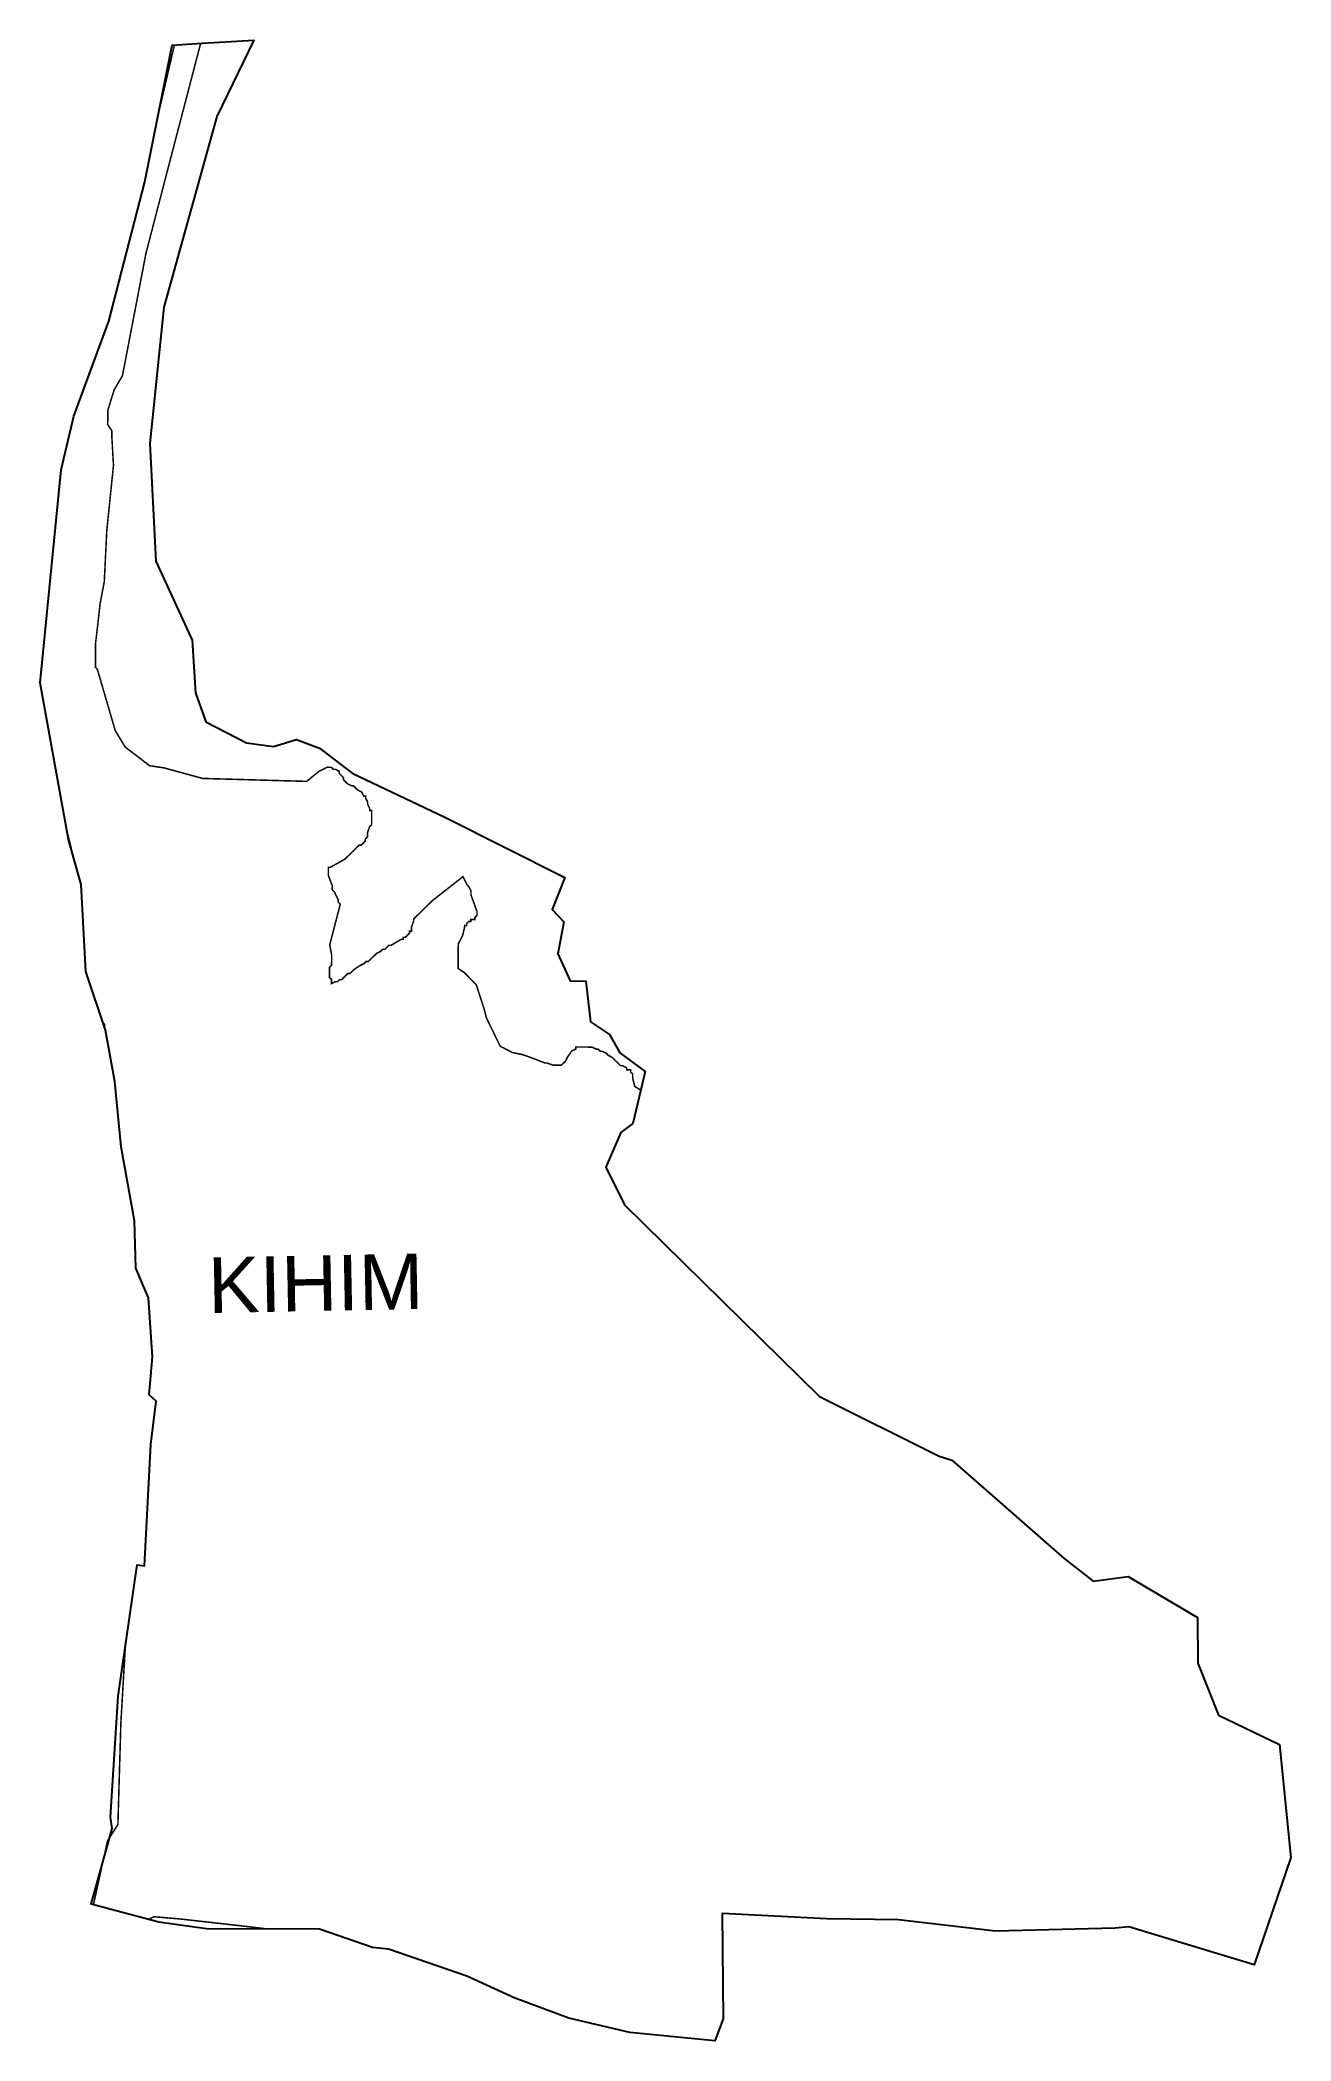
# Model space of a CAD drawing. Header units: metres. Extents: x 274707 to 277157, y 2070875 to 2074795.
import ezdxf

# ---------------------------------------------------------------- set-up
doc = ezdxf.new("R2010")
doc.units = ezdxf.units.M
for name, color, linetype in [('HAZARDS LINE', 1, 'Continuous'), ('village', 3, 'Continuous'), ('VILLAGE NAME', 250, 'Continuous')]:
    doc.layers.add(name, color=color, linetype=linetype)
doc.styles.get("Standard").update_dxf_attribs({"font": 'simplex.shx'})

msp = doc.modelspace()

# ---------------------------------------------------------------- linework, layer by layer
at = {"color": 3, "flags": 128}
msp.add_lwpolyline([(276769.8, 2071775.7), (276838.4, 2071785.2)], dxfattribs=at)
at = {"layer": 'HAZARDS LINE', "lineweight": 0}
for points in [[(275021.8, 2074789.1, 3, 3, 0), (274950.8, 2074516.9, 3, 3, 0), (274914.6, 2074377.3, 3, 3, 0), (274868.6, 2074137.8, 3, 3, 0), (274852.3, 2074109.9, 3, 3, 0), (274840, 2074070.1, 3, 3, 0), (274839.7, 2074042.1, 3, 3, 0), (274847.6, 2074030, 3, 3, 0), (274847.6, 2074022, 3, 3, 0), (274851, 2073962, 3, 3, 0), (274837.9, 2073834.2, 3, 3, 0), (274833, 2073734.3, 3, 3, 0), (274824.7, 2073690.4, 3, 3, 0), (274820.3, 2073650.4, 3, 3, 0), (274816, 2073614.5, 3, 3, 0), (274815.6, 2073566.5, 3, 3, 0), (274819.5, 2073562.4, 3, 3, 0), (274854.5, 2073442.2, 3, 3, 0), (274874.2, 2073410, 3, 3, 0), (274921.8, 2073373.6, 3, 3, 0), (274949.8, 2073369.4, 3, 3, 0), (275025.6, 2073348.7, 3, 3, 0), (275229.4, 2073342.9, 3, 3, 0), (275253.6, 2073362.7, 3, 3, 0), (275261.6, 2073366.7, 3, 3, 0), (275269.6, 2073370.6, 3, 3, 0), (275277.6, 2073370.5, 3, 3, 0), (275281.6, 2073366.5, 3, 3, 0), (275285.6, 2073366.4, 3, 3, 0), (275293.5, 2073362.4, 3, 3, 0), (275293.5, 2073358.4, 3, 3, 0), (275297.5, 2073354.3, 3, 3, 0), (275301.4, 2073350.3, 3, 3, 0), (275301.4, 2073346.3, 3, 3, 0), (275309.3, 2073338.2, 3, 3, 0), (275317.3, 2073334.2, 3, 3, 0), (275321.3, 2073334.1, 3, 3, 0), (275329.2, 2073326.1, 3, 3, 0), (275337.2, 2073322, 3, 3, 0), (275341.1, 2073314, 3, 3, 0), (275345.1, 2073313.9, 3, 3, 0), (275345, 2073309.9, 3, 3, 0), (275349, 2073301.9, 3, 3, 0), (275348.9, 2073297.9, 3, 3, 0), (275352.9, 2073289.9, 3, 3, 0), (275352.8, 2073285.9, 3, 3, 0), (275356.8, 2073285.9, 3, 3, 0), (275356.6, 2073257.9, 3, 3, 0), (275352.6, 2073253.9, 3, 3, 0), (275348.5, 2073241.9, 3, 3, 0), (275348.4, 2073233.9, 3, 3, 0), (275344.3, 2073230, 3, 3, 0), (275344.3, 2073226, 3, 3, 0), (275336.2, 2073218.1, 3, 3, 0), (275332.3, 2073218.1, 3, 3, 0), (275328.2, 2073214.1, 3, 3, 0), (275308.1, 2073194.3, 3, 3, 0), (275304, 2073190.4, 3, 3, 0), (275275.9, 2073174.6, 3, 3, 0), (275271.9, 2073174.6, 3, 3, 0), (275271.8, 2073158.6, 3, 3, 0), (275279.6, 2073138.6, 3, 3, 0), (275279.5, 2073130.6, 3, 3, 0), (275283.5, 2073126.6, 3, 3, 0), (275291.3, 2073110.5, 3, 3, 0), (275291.3, 2073106.5, 3, 3, 0), (275295.3, 2073102.5, 3, 3, 0), (275274.6, 2073022.7, 3, 3, 0), (275278.4, 2073002.7, 3, 3, 0), (275278.2, 2072982.7, 3, 3, 0), (275274.2, 2072978.7, 3, 3, 0), (275274, 2072958.7, 3, 3, 0), (275278, 2072954.7, 3, 3, 0), (275277.9, 2072946.7, 3, 3, 0), (275285.9, 2072950.6, 3, 3, 0), (275289.9, 2072950.6, 3, 3, 0), (275294, 2072954.5, 3, 3, 0), (275298, 2072954.5, 3, 3, 0), (275302, 2072958.5, 3, 3, 0), (275306, 2072962.4, 3, 3, 0), (275310.1, 2072966.4, 3, 3, 0), (275314.1, 2072966.4, 3, 3, 0), (275322.1, 2072974.3, 3, 3, 0), (275334.2, 2072982.2, 3, 3, 0), (275342.2, 2072986.1, 3, 3, 0), (275346.2, 2072990.1, 3, 3, 0), (275350.2, 2072990, 3, 3, 0), (275358.3, 2072998, 3, 3, 0), (275366.4, 2073005.9, 3, 3, 0), (275374.4, 2073009.8, 3, 3, 0), (275378.4, 2073013.8, 3, 3, 0), (275382.4, 2073013.7, 3, 3, 0), (275386.5, 2073017.7, 3, 3, 0), (275390.5, 2073021.7, 3, 3, 0), (275394.5, 2073021.6, 3, 3, 0), (275414.6, 2073033.4, 3, 3, 0), (275418.6, 2073033.4, 3, 3, 0), (275418.6, 2073037.4, 3, 3, 0), (275422.6, 2073037.4, 3, 3, 0), (275426.7, 2073041.3, 3, 3, 0), (275430.7, 2073045.3, 3, 3, 0), (275430.7, 2073049.3, 3, 3, 0), (275434.7, 2073049.3, 3, 3, 0), (275434.8, 2073057.3, 3, 3, 0), (275438.9, 2073069.2, 3, 3, 0), (275438.9, 2073073.2, 3, 3, 0), (275443, 2073077.2, 3, 3, 0), (275447, 2073081.1, 3, 3, 0), (275455.1, 2073089.1, 3, 3, 0), (275459.1, 2073093, 3, 3, 0), (275475.2, 2073108.9, 3, 3, 0), (275535.6, 2073156.3, 3, 3, 0), (275543.5, 2073140.3, 3, 3, 0), (275547.4, 2073136.2, 3, 3, 0), (275551.3, 2073128.2, 3, 3, 0), (275551.3, 2073120.2, 3, 3, 0), (275563, 2073088.1, 3, 3, 0), (275562.9, 2073080.1, 3, 3, 0), (275558.9, 2073076.2, 3, 3, 0), (275558.8, 2073072.2, 3, 3, 0), (275550.9, 2073072.2, 3, 3, 0), (275550.8, 2073068.2, 3, 3, 0), (275546.8, 2073068.3, 3, 3, 0), (275542.8, 2073064.3, 3, 3, 0), (275542.8, 2073060.3, 3, 3, 0), (275538.8, 2073060.4, 3, 3, 0), (275538.7, 2073056.4, 3, 3, 0), (275534.6, 2073040.4, 3, 3, 0), (275526.4, 2073024.5, 3, 3, 0), (275526, 2072976.5, 3, 3, 0), (275538, 2072968.4, 3, 3, 0), (275541.9, 2072964.4, 3, 3, 0), (275557.8, 2072948.2, 3, 3, 0), (275561.7, 2072944.2, 3, 3, 0), (275577.3, 2072896.1, 3, 3, 0), (275581.2, 2072880.1, 3, 3, 0), (275608.6, 2072823.8, 3, 3, 0), (275624.6, 2072815.7, 3, 3, 0), (275632.5, 2072811.6, 3, 3, 0), (275652.5, 2072807.5, 3, 3, 0), (275664.4, 2072803.4, 3, 3, 0), (275696.3, 2072791.1, 3, 3, 0), (275700.3, 2072791, 3, 3, 0), (275712.3, 2072786.9, 3, 3, 0), (275728.3, 2072786.8, 3, 3, 0), (275732.3, 2072790.8, 3, 3, 0), (275736.3, 2072794.7, 3, 3, 0), (275740.4, 2072802.7, 3, 3, 0), (275748.5, 2072814.6, 3, 3, 0), (275756.5, 2072818.5, 3, 3, 0), (275756.6, 2072822.5, 3, 3, 0), (275788.5, 2072822.3, 3, 3, 0), (275796.5, 2072818.2, 3, 3, 0), (275800.5, 2072818.2, 3, 3, 0), (275804.5, 2072814.1, 3, 3, 0), (275808.4, 2072814.1, 3, 3, 0), (275816.4, 2072810, 3, 3, 0), (275820.4, 2072806, 3, 3, 0), (275828.3, 2072801.9, 3, 3, 0), (275832.3, 2072797.9, 3, 3, 0), (275836.3, 2072793.9, 3, 3, 0), (275844.2, 2072785.8, 3, 3, 0), (275848.2, 2072785.8, 3, 3, 0), (275856.1, 2072781.7, 3, 3, 0), (275856.1, 2072777.7, 3, 3, 0), (275864.1, 2072777.6, 3, 3, 0), (275864.1, 2072773.6, 3, 3, 0), (275868, 2072769.6, 3, 3, 0), (275868, 2072761.6, 3, 3, 0), (275871.8, 2072745.6, 3, 3, 0), (275883.7, 2072737.9, 3, 3, 0)], [(274939.5, 2074652.8, 3, 3, 0), (274970.3, 2074785.6, 3, 3, 0)], [(274768.6, 2073209.8, 3, 3, 0), (274768.5, 2073211, 3, 3, 0), (274760.8, 2073242.3, 3, 3, 0)], [(275152.9, 2071094.4, 3, 3, 0), (275097.8, 2071101, 3, 3, 0), (274982, 2071114, 3, 3, 0), (274930.1, 2071118.4, 3, 3, 0), (274919.9, 2071113.1, 3, 3, 0)]]:
    msp.add_lwpolyline(points, format="xyseb", dxfattribs=at)
at = {"layer": 'HAZARDS LINE', "lineweight": 0, "const_width": 3}
for points in [[(274833.7, 2072861.1), (274833.5, 2072866.6), (274830.3, 2072871.1)], [(274811.7, 2071141.8), (274839.4, 2071267.2), (274859.7, 2071299), (274865.5, 2071498.9), (274874.2, 2071647)]]:
    msp.add_lwpolyline(points, dxfattribs=at)
at = {"layer": 'village', "color": 3, "true_color": 0x00ff00}
for points in [[(277157.4, 2071234.4, 0), (277085, 2071024, 0), (276839.9, 2071098.6, 0), (276813.3, 2071095.9, 0), (276578.8, 2071090.4, 0), (276388.8, 2071112.6, 0), (276248.4, 2071114.6, 0), (276043.3, 2071124.5, 0), (276045.4, 2070918.6, 0), (276028.9, 2070875, 0), (275862.6, 2070891.3, 0), (275743.2, 2070919.6, 0), (275636.1, 2070959.3, 0), (275543.1, 2071001.9, 0), (275389.9, 2071054.6, 0), (275358.5, 2071058.1, 0), (275254.5, 2071094.2, 0), (275032.9, 2071094.6, 0), (274939.6, 2071107.9, 0), (274807.4, 2071142.9, 0), (274848.7, 2071291.4, 0), (274845.1, 2071313.5, 0), (274860.4, 2071550.3, 0), (274897.1, 2071807.7, 0), (274911.8, 2071805.7, 0), (274924.5, 2072043.6, 0), (274934.9, 2072128.3, 0), (274921.2, 2072140.7, 0), (274927.2, 2072215.4, 0), (274919.9, 2072331.1, 0), (274895.1, 2072389.3, 0), (274892.1, 2072481.8, 0), (274865.9, 2072626.8, 0), (274853.6, 2072755.1, 0), (274835.5, 2072855.6, 0), (274796.7, 2072970.7, 0), (274787.7, 2073141, 0), (274763.1, 2073229.3, 0), (274707.2, 2073536.1, 0), (274748.4, 2073953.3, 0), (274773.3, 2074058.7, 0), (274841.6, 2074244.8, 0), (274912.6, 2074517.5, 0), (274966, 2074785.3, 0), (275014.2, 2074788.7, 0), (275125.8, 2074795.4, 0), (275053.7, 2074645.5, 0), (274949.4, 2074271.8, 0), (274921.9, 2074005.1, 0), (274934, 2073774.4, 0), (275004.9, 2073619.5, 0), (275011.8, 2073516.5, 0), (275032.1, 2073459.5, 0), (275111.4, 2073418.6, 0), (275164.7, 2073411.1, 0), (275209.3, 2073424.9, 0), (275254.3, 2073408, 0), (275318.6, 2073359.2, 0), (275500.2, 2073272.6, 0), (275735.3, 2073154.6, 0), (275710.1, 2073092.2, 0), (275732.9, 2073067.4, 0), (275721.7, 2073004.8, 0), (275745.5, 2072952, 0), (275776, 2072951.4, 0), (275785.5, 2072871.7, 0), (275822.6, 2072847.3, 0), (275842.7, 2072811, 0), (275892.3, 2072774.6, 0), (275868.4, 2072672.9, 0), (275845.1, 2072654.9, 0), (275815.7, 2072587.1, 0), (275852.2, 2072513.3, 0), (276234, 2072137.8, 0), (276468.1, 2072020.6, 0), (276493.2, 2072013.3, 0), (276713.4, 2071820.3, 0), (276769.8, 2071775.7, 0)], [(276838.4, 2071785.2, 0), (276974, 2071704.6, 0), (276974.8, 2071615.5, 0), (277015.3, 2071513.3, 0), (277135, 2071456.2, 0), (277157.4, 2071234.4, 0)]]:
    msp.add_polyline3d(points, dxfattribs=at)

# ---------------------------------------------------------------- texts
at = {"layer": 'VILLAGE NAME', "insert": (275035, 2072409.9), "char_height": 108.748, "attachment_point": 1, "rotation": 1.1028}
msp.add_mtext_dynamic_manual_height_columns('{\\fArial|b0|i0|c0|p34;KIHIM }', width=726.929, gutter_width=543.7, heights=[0], dxfattribs=at)

doc.saveas('drawing.dxf')
